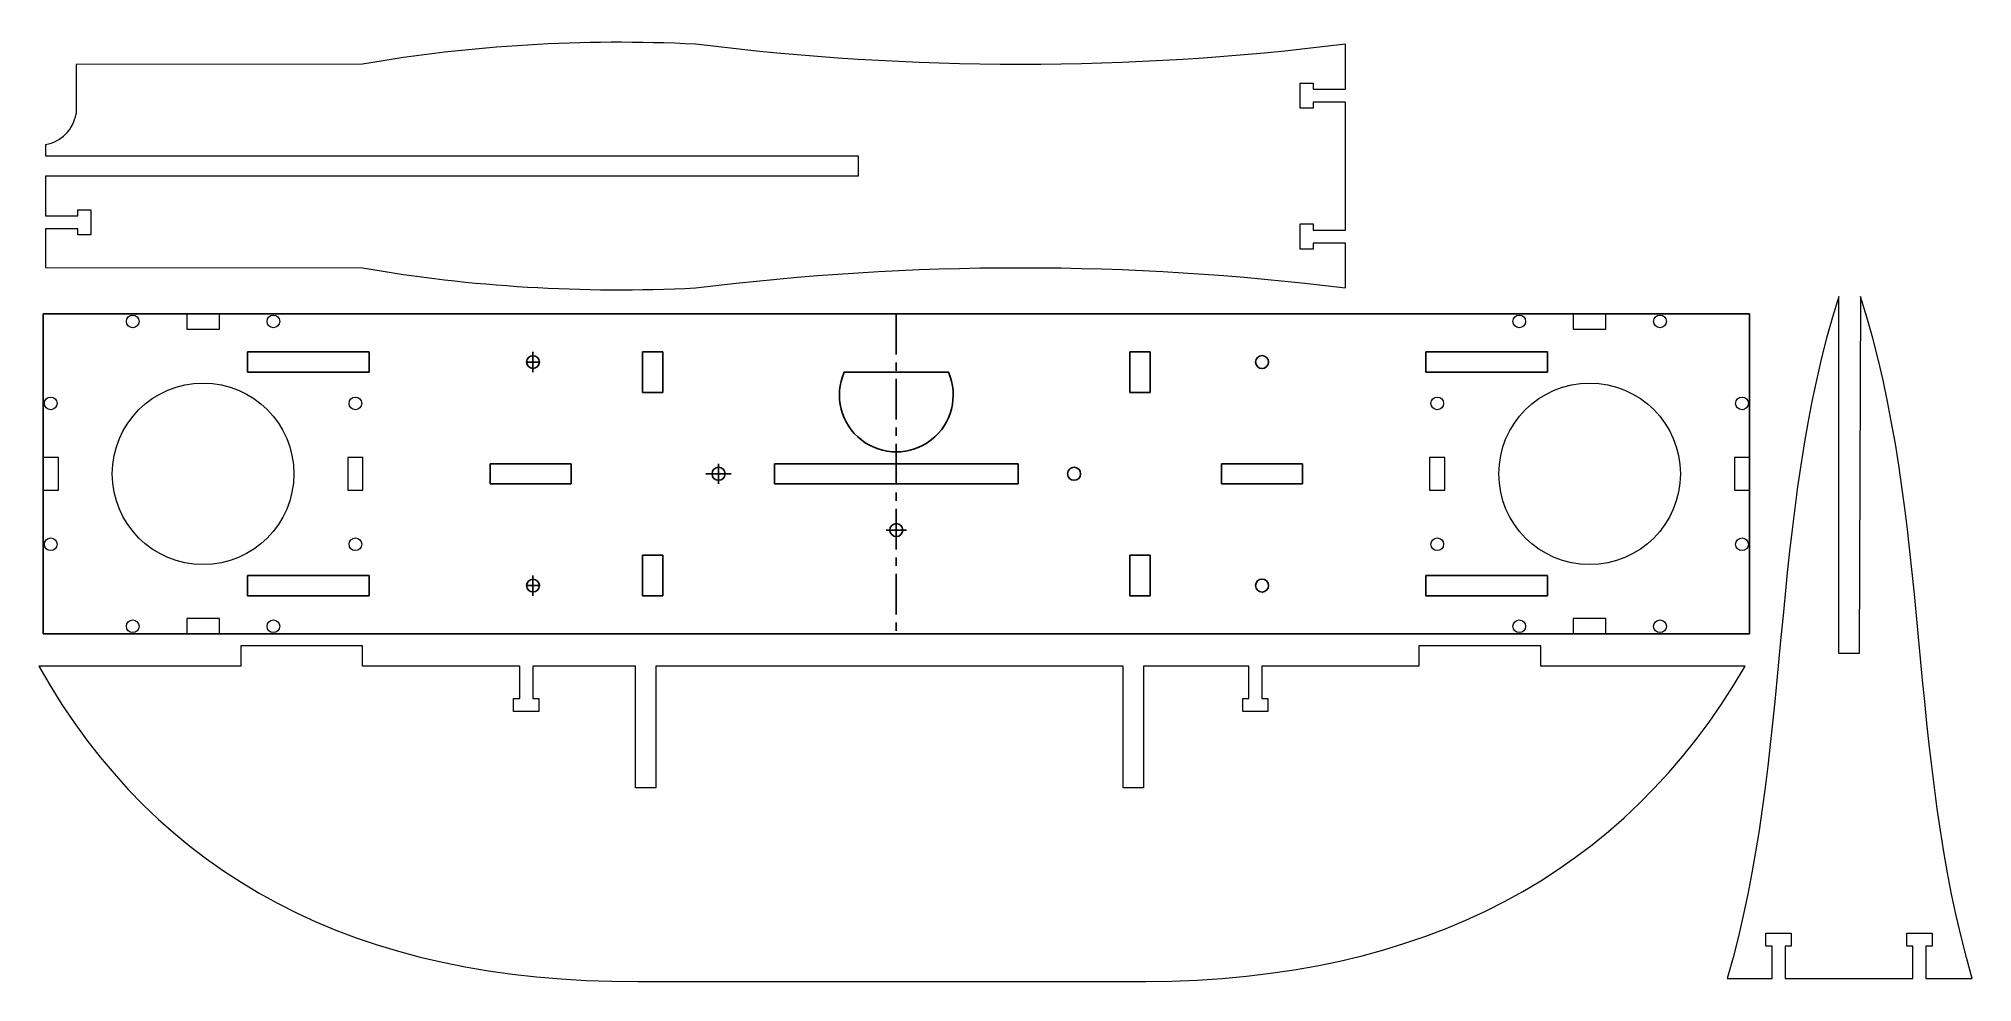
# Model space of a CAD drawing. Header units: inches. Extents: x 0.1 to 23.8, y 0 to 11.6.
import ezdxf

# ---------------------------------------------------------------- set-up
doc = ezdxf.new("R2010")
doc.units = ezdxf.units.IN
doc.header["$MEASUREMENT"] = 0
doc.header["$PDSIZE"] = -1
doc.linetypes.add('CENTERX2', pattern=[0.8, 0.5, -0.1, 0.1, -0.1])

msp = doc.modelspace()

# ---------------------------------------------------------------- linework, layer by layer
at = {"color": 7, "linetype": 'Continuous', "lineweight": 15}
for p, q in [((16.135, 11.027), (16.135, 11.58)), ((4.038, 11.334), (0.512, 11.33)), ((0.512, 11.33), (0.512, 10.721)), ((15.575, 11.102), (15.735, 11.102)), ((15.575, 10.792), (15.575, 11.102)), ((15.735, 11.102), (15.735, 11.027)), ((15.735, 11.027), (16.135, 11.027)), ((15.735, 10.792), (15.575, 10.792)), ((15.735, 10.867), (15.735, 10.792)), ((16.135, 10.867), (15.735, 10.867)), ((16.135, 9.293), (16.135, 10.867)), ((0.135, 10.346), (0.135, 10.205)), ((0.135, 10.205), (10.135, 10.205)), ((10.135, 10.205), (10.135, 9.955)), ((0.135, 9.955), (0.135, 9.468)), ((10.135, 9.955), (0.135, 9.955)), ((0.535, 9.543), (0.695, 9.543)), ((0.535, 9.468), (0.535, 9.543)), ((0.695, 9.543), (0.695, 9.233)), ((0.135, 9.468), (0.535, 9.468)), ((0.135, 9.308), (0.135, 8.83)), ((0.535, 9.308), (0.135, 9.308)), ((0.535, 9.233), (0.535, 9.308)), ((15.575, 9.368), (15.735, 9.368)), ((15.575, 9.058), (15.575, 9.368)), ((15.735, 9.368), (15.735, 9.293)), ((15.735, 9.293), (16.135, 9.293)), ((0.695, 9.233), (0.535, 9.233)), ((15.735, 9.058), (15.575, 9.058)), ((15.735, 9.133), (15.735, 9.058)), ((16.135, 9.133), (15.735, 9.133)), ((16.135, 8.58), (16.135, 9.133)), ((0.135, 8.83), (4.038, 8.827)), ((22.205, 4.082), (22.205, 8.477)), ((22.472, 8.477), (22.455, 4.082)), ((0.106, 8.262), (0.106, 6.494)), ((1.874, 8.262), (0.106, 8.262)), ((1.874, 8.262), (1.874, 8.074)), ((2.276, 8.074), (2.276, 8.262)), ((18.937, 8.262), (2.276, 8.262)), ((18.937, 8.262), (18.937, 8.074)), ((19.339, 8.074), (19.339, 8.262)), ((21.106, 8.262), (19.339, 8.262)), ((21.106, 6.494), (21.106, 8.262)), ((1.874, 8.074), (2.276, 8.074)), ((18.937, 8.074), (19.339, 8.074)), ((4.121, 7.793), (2.621, 7.793)), ((2.621, 7.793), (2.621, 7.543)), ((4.121, 7.543), (4.121, 7.793)), ((7.731, 7.793), (7.481, 7.793)), ((7.481, 7.793), (7.481, 7.293)), ((7.731, 7.293), (7.731, 7.793)), ((13.731, 7.793), (13.481, 7.793)), ((13.481, 7.793), (13.481, 7.293)), ((13.731, 7.293), (13.731, 7.793)), ((18.621, 7.793), (17.121, 7.793)), ((17.121, 7.793), (17.121, 7.543)), ((18.621, 7.543), (18.621, 7.793)), ((2.621, 7.543), (4.121, 7.543)), ((11.247, 7.543), (9.965, 7.543)), ((17.121, 7.543), (18.621, 7.543)), ((7.481, 7.293), (7.731, 7.293)), ((13.481, 7.293), (13.731, 7.293)), ((0.294, 6.494), (0.106, 6.494)), ((0.294, 6.092), (0.294, 6.494)), ((4.043, 6.494), (3.856, 6.494)), ((3.856, 6.494), (3.856, 6.092)), ((4.043, 6.092), (4.043, 6.494)), ((17.357, 6.494), (17.169, 6.494)), ((17.169, 6.494), (17.169, 6.092)), ((17.357, 6.092), (17.357, 6.494)), ((20.919, 6.494), (20.919, 6.092)), ((21.106, 6.494), (20.919, 6.494)), ((6.606, 6.418), (5.606, 6.418)), ((5.606, 6.418), (5.606, 6.168)), ((6.606, 6.168), (6.606, 6.418)), ((12.106, 6.418), (9.106, 6.418)), ((9.106, 6.418), (9.106, 6.168)), ((12.106, 6.168), (12.106, 6.418)), ((14.606, 6.418), (14.606, 6.168)), ((15.606, 6.418), (14.606, 6.418)), ((15.606, 6.168), (15.606, 6.418)), ((0.106, 6.092), (0.106, 4.325)), ((0.106, 6.092), (0.294, 6.092)), ((3.856, 6.092), (4.043, 6.092)), ((5.606, 6.168), (6.606, 6.168)), ((9.106, 6.168), (12.106, 6.168)), ((14.606, 6.168), (15.606, 6.168)), ((17.169, 6.092), (17.357, 6.092)), ((20.919, 6.092), (21.106, 6.092)), ((21.106, 4.325), (21.106, 6.092)), ((7.731, 5.293), (7.481, 5.293)), ((7.481, 5.293), (7.481, 4.793)), ((7.731, 4.793), (7.731, 5.293)), ((13.481, 5.293), (13.481, 4.793)), ((13.731, 5.293), (13.481, 5.293)), ((13.731, 4.793), (13.731, 5.293)), ((4.121, 5.043), (2.621, 5.043)), ((2.621, 5.043), (2.621, 4.793)), ((4.121, 4.793), (4.121, 5.043)), ((18.621, 5.043), (17.121, 5.043)), ((17.121, 5.043), (17.121, 4.793)), ((18.621, 4.793), (18.621, 5.043)), ((2.621, 4.793), (4.121, 4.793)), ((7.481, 4.793), (7.731, 4.793)), ((13.481, 4.793), (13.731, 4.793)), ((17.121, 4.793), (18.621, 4.793)), ((0.106, 4.325), (1.874, 4.325)), ((2.276, 4.512), (1.874, 4.512)), ((1.874, 4.512), (1.874, 4.325)), ((2.276, 4.325), (2.276, 4.512)), ((2.276, 4.325), (18.937, 4.325)), ((19.339, 4.512), (18.937, 4.512)), ((18.937, 4.512), (18.937, 4.325)), ((19.339, 4.325), (19.339, 4.512)), ((19.339, 4.325), (21.106, 4.325)), ((2.538, 4.177), (2.538, 3.927)), ((4.038, 4.177), (2.538, 4.177)), ((4.038, 3.927), (4.038, 4.177)), ((17.038, 4.177), (17.038, 3.927)), ((18.538, 4.177), (17.038, 4.177)), ((18.538, 3.927), (18.538, 4.177)), ((22.455, 4.082), (22.205, 4.082)), ((2.538, 3.927), (0.052, 3.927)), ((5.972, 3.927), (4.038, 3.927)), ((5.972, 3.527), (5.972, 3.927)), ((6.132, 3.927), (6.132, 3.527)), ((7.398, 3.927), (6.132, 3.927)), ((7.398, 2.427), (7.398, 3.927)), ((7.648, 3.927), (7.648, 2.427)), ((13.398, 3.927), (7.648, 3.927)), ((13.398, 2.427), (13.398, 3.927)), ((13.648, 3.927), (13.648, 2.427)), ((14.944, 3.927), (13.648, 3.927)), ((14.944, 3.527), (14.944, 3.927)), ((15.104, 3.927), (15.104, 3.527)), ((17.038, 3.927), (15.104, 3.927)), ((21.053, 3.927), (18.538, 3.927)), ((5.897, 3.527), (5.972, 3.527)), ((5.897, 3.367), (5.897, 3.527)), ((6.207, 3.367), (5.897, 3.367)), ((6.132, 3.527), (6.207, 3.527)), ((6.207, 3.527), (6.207, 3.367)), ((14.869, 3.527), (14.944, 3.527)), ((14.869, 3.367), (14.869, 3.527)), ((15.179, 3.367), (14.869, 3.367)), ((15.104, 3.527), (15.179, 3.527)), ((15.179, 3.527), (15.179, 3.367)), ((7.648, 2.427), (7.398, 2.427)), ((13.648, 2.427), (13.398, 2.427)), ((21.308, 0.642), (21.618, 0.642)), ((21.308, 0.482), (21.308, 0.642)), ((21.383, 0.482), (21.308, 0.482)), ((21.383, 0.082), (21.383, 0.482)), ((21.543, 0.482), (21.543, 0.082)), ((21.618, 0.482), (21.543, 0.482)), ((21.618, 0.642), (21.618, 0.482)), ((23.042, 0.642), (23.352, 0.642)), ((23.042, 0.482), (23.042, 0.642)), ((23.117, 0.482), (23.042, 0.482)), ((23.117, 0.082), (23.117, 0.482)), ((23.277, 0.482), (23.277, 0.082)), ((23.352, 0.482), (23.277, 0.482)), ((23.352, 0.642), (23.352, 0.482)), ((7.427, 0.045), (13.677, 0.045)), ((20.83, 0.082), (21.383, 0.082)), ((21.543, 0.082), (23.117, 0.082)), ((23.277, 0.082), (23.847, 0.082))]:
    msp.add_line(p, q, dxfattribs=at)
at = {"color": 7, "linetype": 'Continuous'}
for p, q in [((0.106, 4.325), (0.106, 8.262)), ((0.106, 8.262), (21.106, 8.262)), ((21.106, 4.325), (21.106, 8.262)), ((2.621, 7.793), (4.121, 7.793)), ((2.621, 7.793), (2.621, 7.543)), ((4.121, 7.793), (4.121, 7.543)), ((7.481, 7.793), (7.731, 7.793)), ((7.481, 7.293), (7.481, 7.793)), ((7.731, 7.293), (7.731, 7.793)), ((13.731, 7.793), (13.481, 7.793)), ((13.481, 7.293), (13.481, 7.793)), ((13.731, 7.293), (13.731, 7.793)), ((17.121, 7.793), (18.621, 7.793)), ((17.121, 7.793), (17.121, 7.543)), ((18.621, 7.793), (18.621, 7.543)), ((2.621, 7.543), (4.121, 7.543)), ((9.965, 7.543), (11.247, 7.543)), ((17.121, 7.543), (18.621, 7.543)), ((7.481, 7.293), (7.731, 7.293)), ((13.731, 7.293), (13.481, 7.293)), ((5.606, 6.418), (6.606, 6.418)), ((5.606, 6.418), (5.606, 6.168)), ((6.606, 6.418), (6.606, 6.168)), ((9.106, 6.168), (9.106, 6.418)), ((9.106, 6.418), (12.106, 6.418)), ((12.106, 6.168), (12.106, 6.418)), ((14.606, 6.418), (14.606, 6.168)), ((15.606, 6.418), (14.606, 6.418)), ((15.606, 6.418), (15.606, 6.168)), ((5.606, 6.168), (6.606, 6.168)), ((9.106, 6.168), (12.106, 6.168)), ((15.606, 6.168), (14.606, 6.168)), ((7.481, 5.293), (7.731, 5.293)), ((7.481, 5.293), (7.481, 4.793)), ((7.731, 5.293), (7.731, 4.793)), ((13.481, 5.293), (13.481, 4.793)), ((13.731, 5.293), (13.481, 5.293)), ((13.731, 5.293), (13.731, 4.793)), ((2.621, 5.043), (4.121, 5.043)), ((2.621, 4.793), (2.621, 5.043)), ((4.121, 4.793), (4.121, 5.043)), ((17.121, 5.043), (18.621, 5.043)), ((17.121, 4.793), (17.121, 5.043)), ((18.621, 4.793), (18.621, 5.043)), ((2.621, 4.793), (4.121, 4.793)), ((7.481, 4.793), (7.731, 4.793)), ((13.731, 4.793), (13.481, 4.793)), ((17.121, 4.793), (18.621, 4.793)), ((0.106, 4.325), (21.106, 4.325))]:
    msp.add_line(p, q, dxfattribs=at)
at = {"color": 7, "linetype": 'CENTERX2'}
for p, q in [((10.606, 8.262), (10.606, 4.271)), ((6.055, 7.668), (6.215, 7.668)), ((6.135, 7.543), (6.135, 7.793)), ((8.262, 6.293), (8.574, 6.293)), ((8.419, 6.418), (8.419, 6.168)), ((10.481, 5.601), (10.731, 5.601)), ((10.606, 5.682), (10.606, 5.447)), ((6.135, 5.043), (6.135, 4.793)), ((6.055, 4.918), (6.215, 4.918))]:
    msp.add_line(p, q, dxfattribs=at)
at = {"color": 7, "linetype": 'Continuous', "lineweight": 15}
for centre, radius in [((1.209, 8.168), 0.0781), ((2.941, 8.168), 0.0781), ((18.272, 8.168), 0.0781), ((20.004, 8.168), 0.0781), ((6.135, 7.668), 0.0781), ((15.107, 7.668), 0.0795), ((2.075, 6.293), 1.117), ((19.138, 6.293), 1.117), ((0.2, 7.159), 0.0781), ((3.95, 7.159), 0.0781), ((17.263, 7.159), 0.0781), ((21.013, 7.159), 0.0781), ((8.419, 6.293), 0.08), ((12.794, 6.293), 0.08), ((0.2, 5.427), 0.0781), ((3.95, 5.427), 0.0781), ((10.606, 5.601), 0.08), ((17.263, 5.427), 0.0781), ((21.013, 5.427), 0.0781), ((15.107, 4.918), 0.0795), ((6.135, 4.918), 0.0781), ((1.209, 4.418), 0.0781), ((2.941, 4.418), 0.0781), ((18.272, 4.418), 0.0781), ((20.004, 4.418), 0.0781)]:
    msp.add_circle(centre, radius, dxfattribs=at)
at = {"color": 7, "linetype": 'Continuous'}
for centre, radius in [((6.135, 7.668), 0.0781), ((15.107, 7.668), 0.0795), ((8.419, 6.293), 0.08), ((12.794, 6.293), 0.08), ((10.606, 5.601), 0.08), ((15.107, 4.918), 0.0795), ((6.135, 4.918), 0.0781)]:
    msp.add_circle(centre, radius, dxfattribs=at)
at = {"color": 7, "linetype": 'Continuous', "lineweight": 15}
for centre, radius, start, end in [((0.061, 10.797), 0.457, 279.3557, 350.4991), ((10.606, 7.262), 0.7, 156.2881, 23.7119)]:
    msp.add_arc(centre, radius, start, end, dxfattribs=at)
at = {"color": 7, "linetype": 'Continuous'}
msp.add_arc((10.606, 7.262), 0.7, 156.2881, 23.7119, dxfattribs=at)
at = {"color": 7, "linetype": 'Continuous', "lineweight": 15}
for points in [[(8.135, 11.58), (6.744, 11.648), (5.378, 11.566), (4.038, 11.334)], [(16.135, 11.58), (13.469, 11.247), (10.802, 11.247), (8.135, 11.58)], [(4.038, 8.827), (5.378, 8.595), (6.744, 8.513), (8.135, 8.58)], [(8.135, 8.58), (10.802, 8.913), (13.469, 8.913), (16.135, 8.58)], [(22.205, 8.477), (21.333, 5.741), (21.635, 2.831), (20.83, 0.082)], [(23.847, 0.082), (23.043, 2.831), (23.345, 5.741), (22.472, 8.477)], [(0.052, 3.927), (1.513, 1.33), (3.971, 0.036), (7.427, 0.045)], [(13.677, 0.045), (17.101, 0.063), (19.559, 1.357), (21.053, 3.927)]]:
    msp.add_open_spline(points, degree=3, dxfattribs=at)
at = {"color": 7, "linetype": 'Continuous'}
for p in [(8.419, 6.293), (10.606, 6.293), (10.606, 6.293)]:
    msp.add_point(p, dxfattribs=at)

doc.saveas('drawing.dxf')
